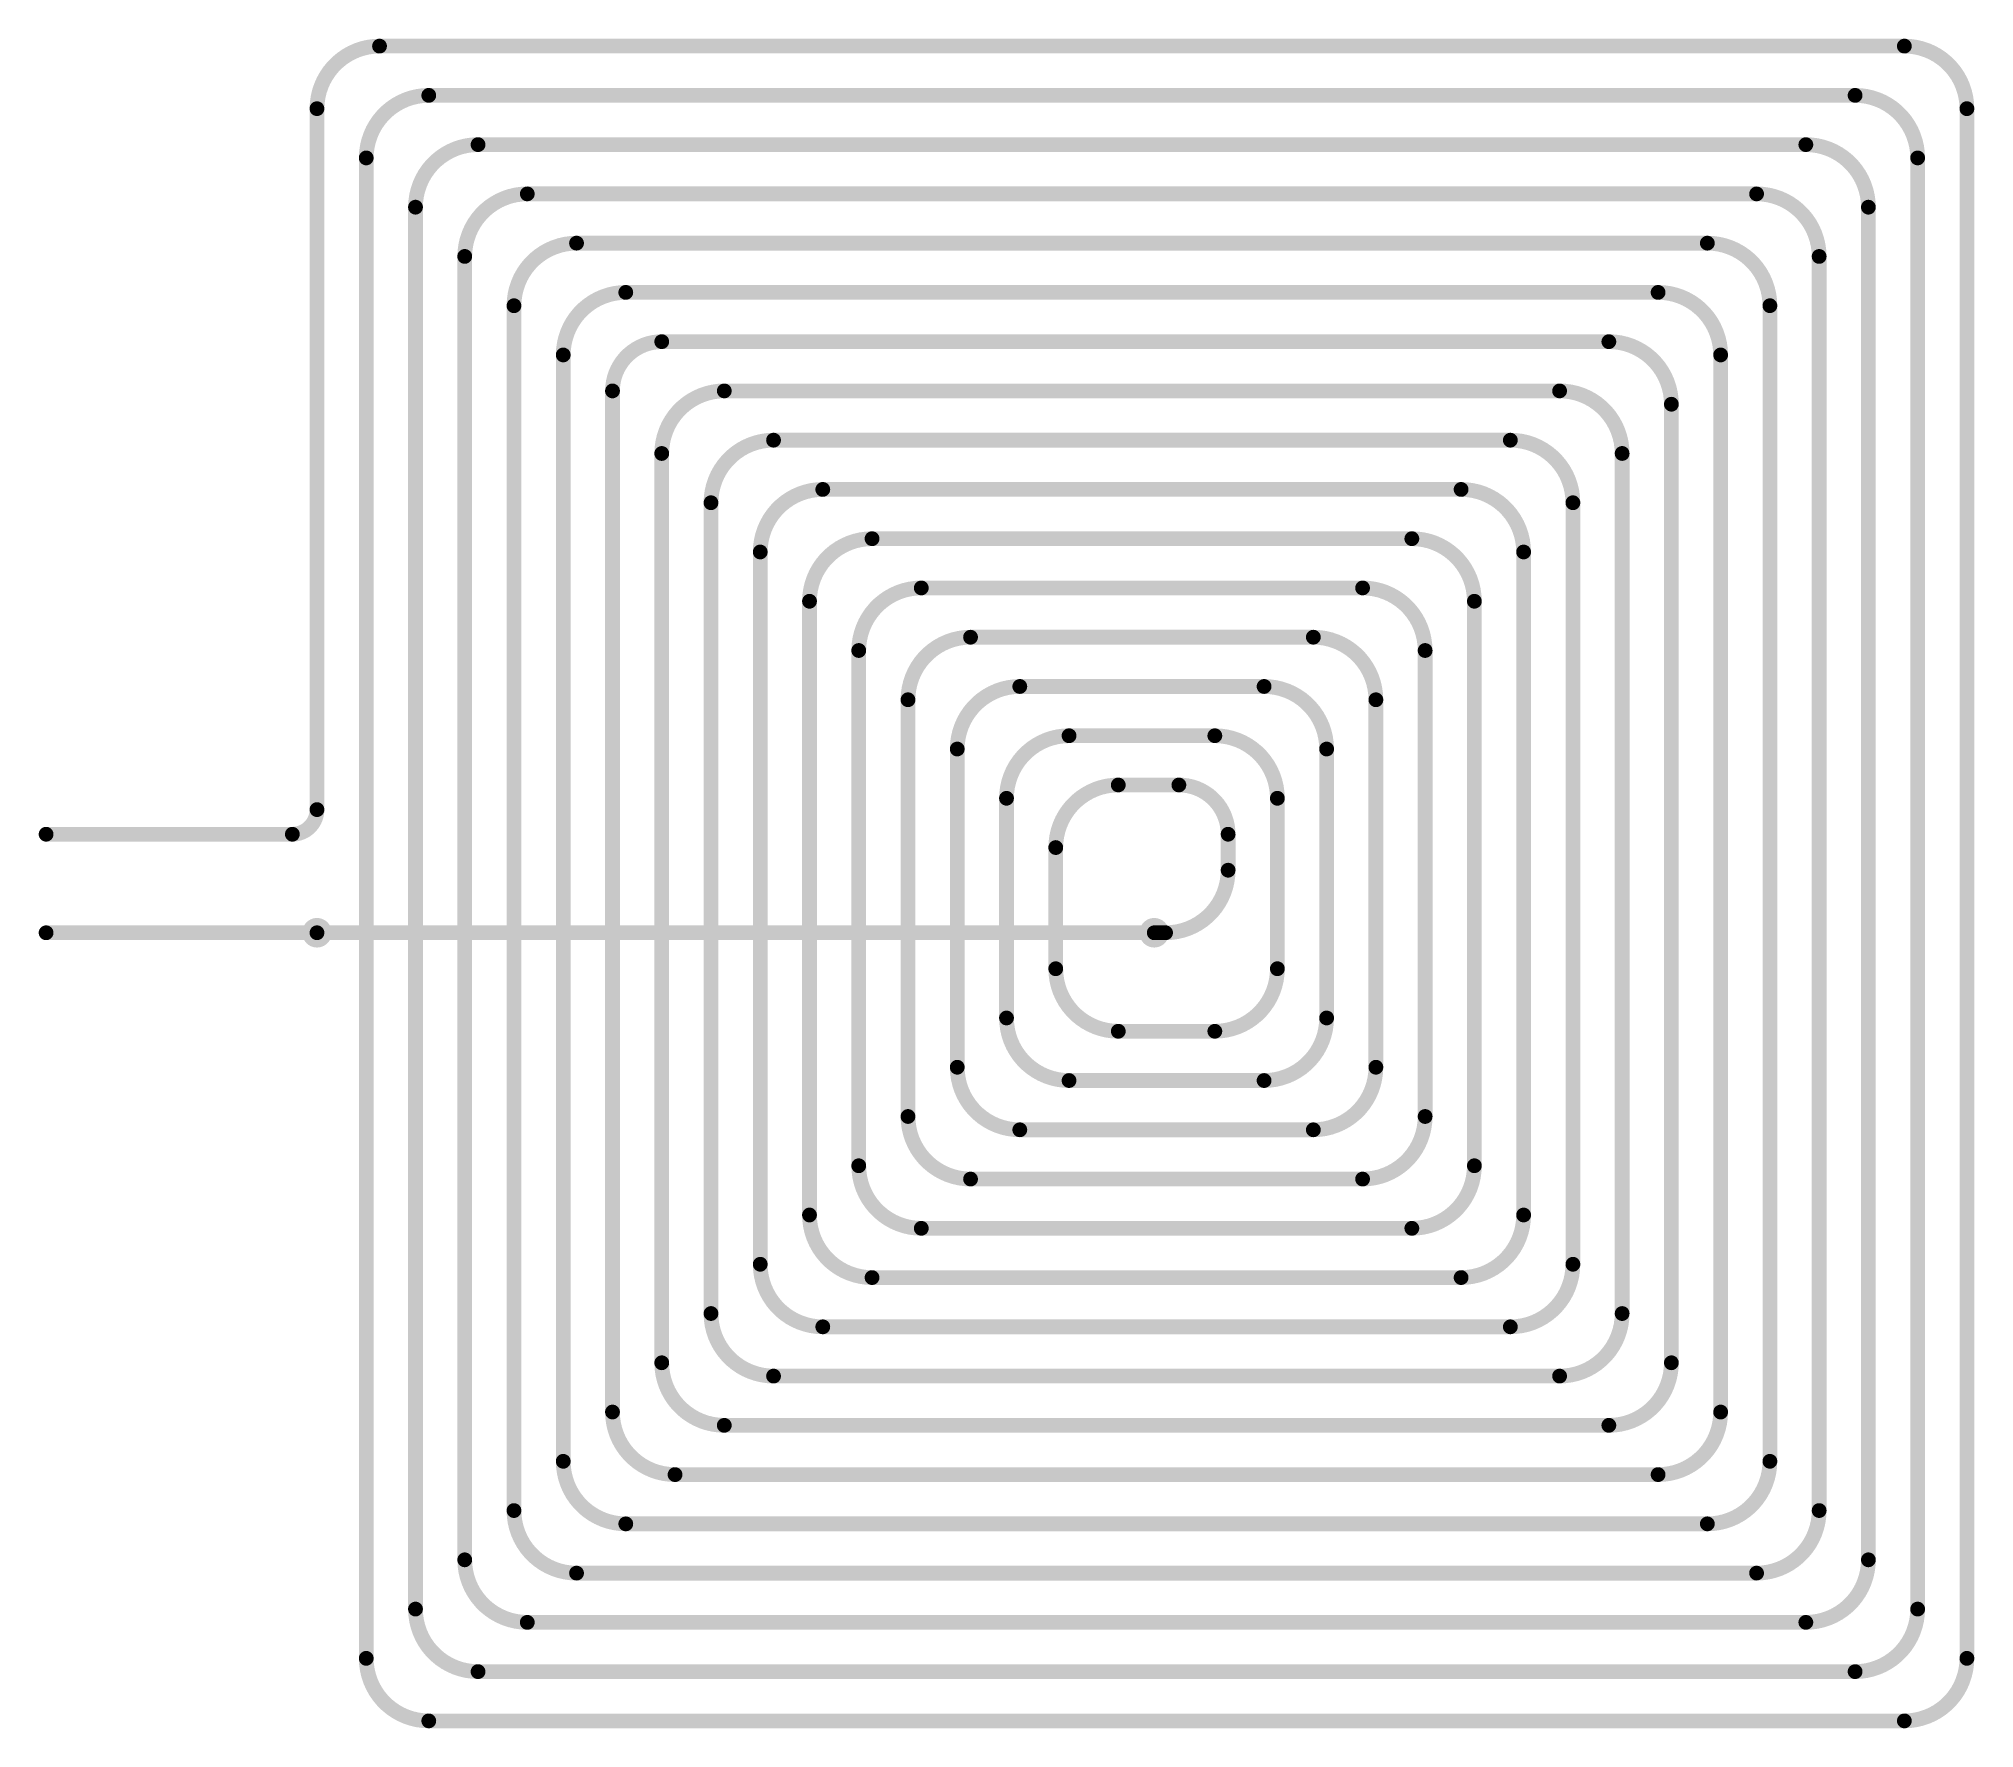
# Model space of a CAD drawing. Header units: inches. Extents: x 68.5 to 107.8, y 50.1 to 84.4.
import ezdxf

# ---------------------------------------------------------------- set-up
doc = ezdxf.new("R2010")
doc.units = ezdxf.units.IN
doc.layers.add('Bottom Layer', color=5, linetype='Continuous')
doc.layers.add('Top Layer', color=1, linetype='Continuous')

msp = doc.modelspace()

# ---------------------------------------------------------------- linework, layer by layer
at = {"layer": 'Bottom Layer', "const_width": 0.15}
for points in [[(73.915, 66.272, 1), (74.365, 66.272, 1)], [(74.065, 66.272, 1), (74.215, 66.272, 1)], [(90.915, 66.272, 1), (91.365, 66.272, 1)], [(91.065, 66.272, 1), (91.215, 66.272, 1)]]:
    msp.add_lwpolyline(points, format="xyb", close=True, dxfattribs=at)
at = {"layer": 'Bottom Layer', "const_width": 0.3}
msp.add_lwpolyline([(74.14, 66.272), (91.14, 66.272)], dxfattribs=at)
at = {"layer": 'Top Layer', "const_width": 0.3}
for points in [[(74.14, 83.002, -0.414214), (75.41, 84.272)], [(106.37, 84.272, -0.414214), (107.64, 83.002)], [(75.14, 82.002, -0.414214), (76.41, 83.272)], [(105.37, 83.272, -0.414214), (106.64, 82.002)], [(76.14, 81.002, -0.414214), (77.41, 82.272)], [(104.37, 82.272, -0.414214), (105.64, 81.002)], [(77.14, 80.002, -0.414214), (78.41, 81.272)], [(103.37, 81.272, -0.414214), (104.64, 80.002)], [(78.14, 79.002, -0.414214), (79.41, 80.272)], [(102.37, 80.272, -0.414214), (103.64, 79.002)], [(79.14, 78.002, -0.414214), (80.41, 79.272)], [(101.37, 79.272, -0.414214), (102.64, 78.002)], [(80.14, 77.272, -0.414214), (81.14, 78.272)], [(100.37, 78.272, -0.414214), (101.64, 77.002)], [(81.14, 76.002, -0.414214), (82.41, 77.272)], [(99.37, 77.272, -0.414214), (100.64, 76.002)], [(82.14, 75.002, -0.414214), (83.41, 76.272)], [(98.37, 76.272, -0.414214), (99.64, 75.002)], [(83.14, 74.002, -0.414214), (84.41, 75.272)], [(97.37, 75.272, -0.414214), (98.64, 74.002)], [(84.14, 73.002, -0.414214), (85.41, 74.272)], [(96.37, 74.272, -0.414214), (97.64, 73.002)], [(85.14, 72.002, -0.414214), (86.41, 73.272)], [(95.37, 73.272, -0.414214), (96.64, 72.002)], [(86.14, 71.002, -0.414214), (87.41, 72.272)], [(94.37, 72.272, -0.414214), (95.64, 71.002)], [(87.14, 70.002, -0.414214), (88.41, 71.272)], [(93.37, 71.272, -0.414214), (94.64, 70.002)], [(88.14, 69.002, -0.414214), (89.41, 70.272)], [(92.37, 70.272, -0.414214), (93.64, 69.002)], [(89.14, 68.002, -0.414214), (90.41, 69.272)], [(91.64, 69.272, -0.414214), (92.64, 68.272)], [(74.14, 68.772, -0.414214), (73.64, 68.272)], [(92.64, 67.542, -0.414214), (91.37, 66.272)], [(90.41, 64.272, -0.414214), (89.14, 65.542)], [(93.64, 65.542, -0.414214), (92.37, 64.272)], [(89.41, 63.272, -0.414214), (88.14, 64.542)], [(94.64, 64.542, -0.414214), (93.37, 63.272)], [(88.41, 62.272, -0.414214), (87.14, 63.542)], [(95.64, 63.542, -0.414214), (94.37, 62.272)], [(87.41, 61.272, -0.414214), (86.14, 62.542)], [(96.64, 62.542, -0.414214), (95.37, 61.272)], [(86.41, 60.272, -0.414214), (85.14, 61.542)], [(97.64, 61.542, -0.414214), (96.37, 60.272)], [(85.41, 59.272, -0.414214), (84.14, 60.542)], [(98.64, 60.542, -0.414214), (97.37, 59.272)], [(84.41, 58.272, -0.414214), (83.14, 59.542)], [(99.64, 59.542, -0.414214), (98.37, 58.272)], [(83.41, 57.272, -0.414214), (82.14, 58.542)], [(100.64, 58.542, -0.414214), (99.37, 57.272)], [(82.41, 56.272, -0.414214), (81.14, 57.542)], [(101.64, 57.542, -0.414214), (100.37, 56.272)], [(81.41, 55.272, -0.414214), (80.14, 56.542)], [(102.64, 56.542, -0.414214), (101.37, 55.272)], [(80.41, 54.272, -0.414214), (79.14, 55.542)], [(103.64, 55.542, -0.414214), (102.37, 54.272)], [(79.41, 53.272, -0.414214), (78.14, 54.542)], [(104.64, 54.542, -0.414214), (103.37, 53.272)], [(78.41, 52.272, -0.414214), (77.14, 53.542)], [(105.64, 53.542, -0.414214), (104.37, 52.272)], [(77.41, 51.272, -0.414214), (76.14, 52.542)], [(106.64, 52.542, -0.414214), (105.37, 51.272)], [(76.41, 50.272, -0.414214), (75.14, 51.542)], [(107.64, 51.542, -0.414214), (106.37, 50.272)]]:
    msp.add_lwpolyline(points, format="xyb", dxfattribs=at)
for points in [[(75.41, 84.272), (106.37, 84.272)], [(76.41, 83.272), (105.37, 83.272)], [(74.14, 68.772), (74.14, 83.002)], [(107.64, 51.542), (107.64, 83.002)], [(75.14, 51.542), (75.14, 82.002)], [(77.41, 82.272), (104.37, 82.272)], [(106.64, 52.542), (106.64, 82.002)], [(78.41, 81.272), (103.37, 81.272)], [(76.14, 52.542), (76.14, 81.002)], [(105.64, 53.542), (105.64, 81.002)], [(79.41, 80.272), (102.37, 80.272)], [(77.14, 53.542), (77.14, 80.002)], [(104.64, 54.542), (104.64, 80.002)], [(80.41, 79.272), (101.37, 79.272)], [(78.14, 54.542), (78.14, 79.002)], [(103.64, 55.542), (103.64, 79.002)], [(81.14, 78.272), (100.37, 78.272)], [(79.14, 55.542), (79.14, 78.002)], [(102.64, 56.542), (102.64, 78.002)], [(80.14, 56.542), (80.14, 77.272)], [(82.41, 77.272), (99.37, 77.272)], [(101.64, 57.542), (101.64, 77.002)], [(83.41, 76.272), (98.37, 76.272)], [(81.14, 57.542), (81.14, 76.002)], [(100.64, 58.542), (100.64, 76.002)], [(82.14, 58.542), (82.14, 75.002)], [(84.41, 75.272), (97.37, 75.272)], [(99.64, 59.542), (99.64, 75.002)], [(85.41, 74.272), (96.37, 74.272)], [(83.14, 59.542), (83.14, 74.002)], [(98.64, 60.542), (98.64, 74.002)], [(84.14, 60.542), (84.14, 73.002)], [(86.41, 73.272), (95.37, 73.272)], [(97.64, 61.542), (97.64, 73.002)], [(87.41, 72.272), (94.37, 72.272)], [(85.14, 61.542), (85.14, 72.002)], [(96.64, 62.542), (96.64, 72.002)], [(86.14, 62.542), (86.14, 71.002)], [(88.41, 71.272), (93.37, 71.272)], [(95.64, 63.542), (95.64, 71.002)], [(89.41, 70.272), (92.37, 70.272)], [(87.14, 63.542), (87.14, 70.002)], [(94.64, 64.542), (94.64, 70.002)], [(90.41, 69.272), (91.64, 69.272)], [(88.14, 64.542), (88.14, 69.002)], [(93.64, 65.542), (93.64, 69.002)], [(68.64, 68.272), (73.64, 68.272)], [(92.64, 67.542), (92.64, 68.272)], [(89.14, 65.542), (89.14, 68.002)], [(68.64, 66.272), (74.14, 66.272)], [(91.14, 66.272), (91.37, 66.272)], [(90.41, 64.272), (92.37, 64.272)], [(89.41, 63.272), (93.37, 63.272)], [(88.41, 62.272), (94.37, 62.272)], [(87.41, 61.272), (95.37, 61.272)], [(86.41, 60.272), (96.37, 60.272)], [(85.41, 59.272), (97.37, 59.272)], [(84.41, 58.272), (98.37, 58.272)], [(83.41, 57.272), (99.37, 57.272)], [(82.41, 56.272), (100.37, 56.272)], [(81.41, 55.272), (101.37, 55.272)], [(80.41, 54.272), (102.37, 54.272)], [(79.41, 53.272), (103.37, 53.272)], [(78.41, 52.272), (104.37, 52.272)], [(77.41, 51.272), (105.37, 51.272)], [(76.41, 50.272), (106.37, 50.272)]]:
    msp.add_lwpolyline(points, dxfattribs=at)
at = {"layer": 'Top Layer', "const_width": 0.15}
for points in [[(75.335, 84.272, 1), (75.485, 84.272, 1)], [(75.335, 84.272, 1), (75.485, 84.272, 1)], [(106.295, 84.272, 1), (106.445, 84.272, 1)], [(106.295, 84.272, 1), (106.445, 84.272, 1)], [(76.335, 83.272, 1), (76.485, 83.272, 1)], [(76.335, 83.272, 1), (76.485, 83.272, 1)], [(105.295, 83.272, 1), (105.445, 83.272, 1)], [(105.295, 83.272, 1), (105.445, 83.272, 1)], [(74.065, 83.002, 1), (74.215, 83.002, 1)], [(74.065, 83.002, 1), (74.215, 83.002, 1)], [(107.565, 83.002, 1), (107.715, 83.002, 1)], [(107.565, 83.002, 1), (107.715, 83.002, 1)], [(75.065, 82.002, 1), (75.215, 82.002, 1)], [(75.065, 82.002, 1), (75.215, 82.002, 1)], [(77.335, 82.272, 1), (77.485, 82.272, 1)], [(77.335, 82.272, 1), (77.485, 82.272, 1)], [(104.295, 82.272, 1), (104.445, 82.272, 1)], [(104.295, 82.272, 1), (104.445, 82.272, 1)], [(106.565, 82.002, 1), (106.715, 82.002, 1)], [(106.565, 82.002, 1), (106.715, 82.002, 1)], [(78.335, 81.272, 1), (78.485, 81.272, 1)], [(78.335, 81.272, 1), (78.485, 81.272, 1)], [(103.295, 81.272, 1), (103.445, 81.272, 1)], [(103.295, 81.272, 1), (103.445, 81.272, 1)], [(76.065, 81.002, 1), (76.215, 81.002, 1)], [(76.065, 81.002, 1), (76.215, 81.002, 1)], [(105.565, 81.002, 1), (105.715, 81.002, 1)], [(105.565, 81.002, 1), (105.715, 81.002, 1)], [(79.335, 80.272, 1), (79.485, 80.272, 1)], [(79.335, 80.272, 1), (79.485, 80.272, 1)], [(102.295, 80.272, 1), (102.445, 80.272, 1)], [(102.295, 80.272, 1), (102.445, 80.272, 1)], [(77.065, 80.002, 1), (77.215, 80.002, 1)], [(77.065, 80.002, 1), (77.215, 80.002, 1)], [(104.565, 80.002, 1), (104.715, 80.002, 1)], [(104.565, 80.002, 1), (104.715, 80.002, 1)], [(80.335, 79.272, 1), (80.485, 79.272, 1)], [(80.335, 79.272, 1), (80.485, 79.272, 1)], [(101.295, 79.272, 1), (101.445, 79.272, 1)], [(101.295, 79.272, 1), (101.445, 79.272, 1)], [(78.065, 79.002, 1), (78.215, 79.002, 1)], [(78.065, 79.002, 1), (78.215, 79.002, 1)], [(103.565, 79.002, 1), (103.715, 79.002, 1)], [(103.565, 79.002, 1), (103.715, 79.002, 1)], [(81.065, 78.272, 1), (81.215, 78.272, 1)], [(81.065, 78.272, 1), (81.215, 78.272, 1)], [(100.295, 78.272, 1), (100.445, 78.272, 1)], [(100.295, 78.272, 1), (100.445, 78.272, 1)], [(79.065, 78.002, 1), (79.215, 78.002, 1)], [(79.065, 78.002, 1), (79.215, 78.002, 1)], [(102.565, 78.002, 1), (102.715, 78.002, 1)], [(102.565, 78.002, 1), (102.715, 78.002, 1)], [(80.065, 77.272, 1), (80.215, 77.272, 1)], [(80.065, 77.272, 1), (80.215, 77.272, 1)], [(82.335, 77.272, 1), (82.485, 77.272, 1)], [(82.335, 77.272, 1), (82.485, 77.272, 1)], [(99.295, 77.272, 1), (99.445, 77.272, 1)], [(99.295, 77.272, 1), (99.445, 77.272, 1)], [(101.565, 77.002, 1), (101.715, 77.002, 1)], [(101.565, 77.002, 1), (101.715, 77.002, 1)], [(83.335, 76.272, 1), (83.485, 76.272, 1)], [(83.335, 76.272, 1), (83.485, 76.272, 1)], [(98.295, 76.272, 1), (98.445, 76.272, 1)], [(98.295, 76.272, 1), (98.445, 76.272, 1)], [(81.065, 76.002, 1), (81.215, 76.002, 1)], [(81.065, 76.002, 1), (81.215, 76.002, 1)], [(100.565, 76.002, 1), (100.715, 76.002, 1)], [(100.565, 76.002, 1), (100.715, 76.002, 1)], [(82.065, 75.002, 1), (82.215, 75.002, 1)], [(82.065, 75.002, 1), (82.215, 75.002, 1)], [(84.335, 75.272, 1), (84.485, 75.272, 1)], [(84.335, 75.272, 1), (84.485, 75.272, 1)], [(97.295, 75.272, 1), (97.445, 75.272, 1)], [(97.295, 75.272, 1), (97.445, 75.272, 1)], [(99.565, 75.002, 1), (99.715, 75.002, 1)], [(99.565, 75.002, 1), (99.715, 75.002, 1)], [(85.335, 74.272, 1), (85.485, 74.272, 1)], [(85.335, 74.272, 1), (85.485, 74.272, 1)], [(96.295, 74.272, 1), (96.445, 74.272, 1)], [(96.295, 74.272, 1), (96.445, 74.272, 1)], [(83.065, 74.002, 1), (83.215, 74.002, 1)], [(83.065, 74.002, 1), (83.215, 74.002, 1)], [(98.565, 74.002, 1), (98.715, 74.002, 1)], [(98.565, 74.002, 1), (98.715, 74.002, 1)], [(84.065, 73.002, 1), (84.215, 73.002, 1)], [(84.065, 73.002, 1), (84.215, 73.002, 1)], [(86.335, 73.272, 1), (86.485, 73.272, 1)], [(86.335, 73.272, 1), (86.485, 73.272, 1)], [(95.295, 73.272, 1), (95.445, 73.272, 1)], [(95.295, 73.272, 1), (95.445, 73.272, 1)], [(97.565, 73.002, 1), (97.715, 73.002, 1)], [(97.565, 73.002, 1), (97.715, 73.002, 1)], [(87.335, 72.272, 1), (87.485, 72.272, 1)], [(87.335, 72.272, 1), (87.485, 72.272, 1)], [(94.295, 72.272, 1), (94.445, 72.272, 1)], [(94.295, 72.272, 1), (94.445, 72.272, 1)], [(85.065, 72.002, 1), (85.215, 72.002, 1)], [(85.065, 72.002, 1), (85.215, 72.002, 1)], [(96.565, 72.002, 1), (96.715, 72.002, 1)], [(96.565, 72.002, 1), (96.715, 72.002, 1)], [(86.065, 71.002, 1), (86.215, 71.002, 1)], [(86.065, 71.002, 1), (86.215, 71.002, 1)], [(88.335, 71.272, 1), (88.485, 71.272, 1)], [(88.335, 71.272, 1), (88.485, 71.272, 1)], [(93.295, 71.272, 1), (93.445, 71.272, 1)], [(93.295, 71.272, 1), (93.445, 71.272, 1)], [(95.565, 71.002, 1), (95.715, 71.002, 1)], [(95.565, 71.002, 1), (95.715, 71.002, 1)], [(89.335, 70.272, 1), (89.485, 70.272, 1)], [(89.335, 70.272, 1), (89.485, 70.272, 1)], [(92.295, 70.272, 1), (92.445, 70.272, 1)], [(92.295, 70.272, 1), (92.445, 70.272, 1)], [(87.065, 70.002, 1), (87.215, 70.002, 1)], [(87.065, 70.002, 1), (87.215, 70.002, 1)], [(94.565, 70.002, 1), (94.715, 70.002, 1)], [(94.565, 70.002, 1), (94.715, 70.002, 1)], [(90.335, 69.272, 1), (90.485, 69.272, 1)], [(90.335, 69.272, 1), (90.485, 69.272, 1)], [(91.565, 69.272, 1), (91.715, 69.272, 1)], [(91.565, 69.272, 1), (91.715, 69.272, 1)], [(74.065, 68.772, 1), (74.215, 68.772, 1)], [(74.065, 68.772, 1), (74.215, 68.772, 1)], [(88.065, 69.002, 1), (88.215, 69.002, 1)], [(88.065, 69.002, 1), (88.215, 69.002, 1)], [(93.565, 69.002, 1), (93.715, 69.002, 1)], [(93.565, 69.002, 1), (93.715, 69.002, 1)], [(68.565, 68.272, 1), (68.715, 68.272, 1)], [(73.565, 68.272, 1), (73.715, 68.272, 1)], [(73.565, 68.272, 1), (73.715, 68.272, 1)], [(92.565, 68.272, 1), (92.715, 68.272, 1)], [(92.565, 68.272, 1), (92.715, 68.272, 1)], [(89.065, 68.002, 1), (89.215, 68.002, 1)], [(89.065, 68.002, 1), (89.215, 68.002, 1)], [(92.565, 67.542, 1), (92.715, 67.542, 1)], [(92.565, 67.542, 1), (92.715, 67.542, 1)], [(68.565, 66.272, 1), (68.715, 66.272, 1)], [(73.915, 66.272, 1), (74.365, 66.272, 1)], [(74.065, 66.272, 1), (74.215, 66.272, 1)], [(90.915, 66.272, 1), (91.365, 66.272, 1)], [(91.065, 66.272, 1), (91.215, 66.272, 1)], [(91.295, 66.272, 1), (91.445, 66.272, 1)], [(91.295, 66.272, 1), (91.445, 66.272, 1)], [(89.065, 65.542, 1), (89.215, 65.542, 1)], [(89.065, 65.542, 1), (89.215, 65.542, 1)], [(93.565, 65.542, 1), (93.715, 65.542, 1)], [(93.565, 65.542, 1), (93.715, 65.542, 1)], [(88.065, 64.542, 1), (88.215, 64.542, 1)], [(88.065, 64.542, 1), (88.215, 64.542, 1)], [(94.565, 64.542, 1), (94.715, 64.542, 1)], [(94.565, 64.542, 1), (94.715, 64.542, 1)], [(90.335, 64.272, 1), (90.485, 64.272, 1)], [(90.335, 64.272, 1), (90.485, 64.272, 1)], [(92.295, 64.272, 1), (92.445, 64.272, 1)], [(92.295, 64.272, 1), (92.445, 64.272, 1)], [(87.065, 63.542, 1), (87.215, 63.542, 1)], [(87.065, 63.542, 1), (87.215, 63.542, 1)], [(95.565, 63.542, 1), (95.715, 63.542, 1)], [(95.565, 63.542, 1), (95.715, 63.542, 1)], [(89.335, 63.272, 1), (89.485, 63.272, 1)], [(89.335, 63.272, 1), (89.485, 63.272, 1)], [(93.295, 63.272, 1), (93.445, 63.272, 1)], [(93.295, 63.272, 1), (93.445, 63.272, 1)], [(86.065, 62.542, 1), (86.215, 62.542, 1)], [(86.065, 62.542, 1), (86.215, 62.542, 1)], [(96.565, 62.542, 1), (96.715, 62.542, 1)], [(96.565, 62.542, 1), (96.715, 62.542, 1)], [(88.335, 62.272, 1), (88.485, 62.272, 1)], [(88.335, 62.272, 1), (88.485, 62.272, 1)], [(94.295, 62.272, 1), (94.445, 62.272, 1)], [(94.295, 62.272, 1), (94.445, 62.272, 1)], [(85.065, 61.542, 1), (85.215, 61.542, 1)], [(85.065, 61.542, 1), (85.215, 61.542, 1)], [(87.335, 61.272, 1), (87.485, 61.272, 1)], [(87.335, 61.272, 1), (87.485, 61.272, 1)], [(95.295, 61.272, 1), (95.445, 61.272, 1)], [(95.295, 61.272, 1), (95.445, 61.272, 1)], [(97.565, 61.542, 1), (97.715, 61.542, 1)], [(97.565, 61.542, 1), (97.715, 61.542, 1)], [(84.065, 60.542, 1), (84.215, 60.542, 1)], [(84.065, 60.542, 1), (84.215, 60.542, 1)], [(98.565, 60.542, 1), (98.715, 60.542, 1)], [(98.565, 60.542, 1), (98.715, 60.542, 1)], [(86.335, 60.272, 1), (86.485, 60.272, 1)], [(86.335, 60.272, 1), (86.485, 60.272, 1)], [(96.295, 60.272, 1), (96.445, 60.272, 1)], [(96.295, 60.272, 1), (96.445, 60.272, 1)], [(83.065, 59.542, 1), (83.215, 59.542, 1)], [(83.065, 59.542, 1), (83.215, 59.542, 1)], [(85.335, 59.272, 1), (85.485, 59.272, 1)], [(85.335, 59.272, 1), (85.485, 59.272, 1)], [(97.295, 59.272, 1), (97.445, 59.272, 1)], [(97.295, 59.272, 1), (97.445, 59.272, 1)], [(99.565, 59.542, 1), (99.715, 59.542, 1)], [(99.565, 59.542, 1), (99.715, 59.542, 1)], [(82.065, 58.542, 1), (82.215, 58.542, 1)], [(82.065, 58.542, 1), (82.215, 58.542, 1)], [(100.565, 58.542, 1), (100.715, 58.542, 1)], [(100.565, 58.542, 1), (100.715, 58.542, 1)], [(84.335, 58.272, 1), (84.485, 58.272, 1)], [(84.335, 58.272, 1), (84.485, 58.272, 1)], [(98.295, 58.272, 1), (98.445, 58.272, 1)], [(98.295, 58.272, 1), (98.445, 58.272, 1)], [(81.065, 57.542, 1), (81.215, 57.542, 1)], [(81.065, 57.542, 1), (81.215, 57.542, 1)], [(83.335, 57.272, 1), (83.485, 57.272, 1)], [(83.335, 57.272, 1), (83.485, 57.272, 1)], [(99.295, 57.272, 1), (99.445, 57.272, 1)], [(99.295, 57.272, 1), (99.445, 57.272, 1)], [(101.565, 57.542, 1), (101.715, 57.542, 1)], [(101.565, 57.542, 1), (101.715, 57.542, 1)], [(80.065, 56.542, 1), (80.215, 56.542, 1)], [(80.065, 56.542, 1), (80.215, 56.542, 1)], [(102.565, 56.542, 1), (102.715, 56.542, 1)], [(102.565, 56.542, 1), (102.715, 56.542, 1)], [(82.335, 56.272, 1), (82.485, 56.272, 1)], [(82.335, 56.272, 1), (82.485, 56.272, 1)], [(100.295, 56.272, 1), (100.445, 56.272, 1)], [(100.295, 56.272, 1), (100.445, 56.272, 1)], [(79.065, 55.542, 1), (79.215, 55.542, 1)], [(79.065, 55.542, 1), (79.215, 55.542, 1)], [(81.335, 55.272, 1), (81.485, 55.272, 1)], [(81.335, 55.272, 1), (81.485, 55.272, 1)], [(101.295, 55.272, 1), (101.445, 55.272, 1)], [(101.295, 55.272, 1), (101.445, 55.272, 1)], [(103.565, 55.542, 1), (103.715, 55.542, 1)], [(103.565, 55.542, 1), (103.715, 55.542, 1)], [(78.065, 54.542, 1), (78.215, 54.542, 1)], [(78.065, 54.542, 1), (78.215, 54.542, 1)], [(104.565, 54.542, 1), (104.715, 54.542, 1)], [(104.565, 54.542, 1), (104.715, 54.542, 1)], [(80.335, 54.272, 1), (80.485, 54.272, 1)], [(80.335, 54.272, 1), (80.485, 54.272, 1)], [(102.295, 54.272, 1), (102.445, 54.272, 1)], [(102.295, 54.272, 1), (102.445, 54.272, 1)], [(77.065, 53.542, 1), (77.215, 53.542, 1)], [(77.065, 53.542, 1), (77.215, 53.542, 1)], [(105.565, 53.542, 1), (105.715, 53.542, 1)], [(105.565, 53.542, 1), (105.715, 53.542, 1)], [(79.335, 53.272, 1), (79.485, 53.272, 1)], [(79.335, 53.272, 1), (79.485, 53.272, 1)], [(103.295, 53.272, 1), (103.445, 53.272, 1)], [(103.295, 53.272, 1), (103.445, 53.272, 1)], [(76.065, 52.542, 1), (76.215, 52.542, 1)], [(76.065, 52.542, 1), (76.215, 52.542, 1)], [(106.565, 52.542, 1), (106.715, 52.542, 1)], [(106.565, 52.542, 1), (106.715, 52.542, 1)], [(78.335, 52.272, 1), (78.485, 52.272, 1)], [(78.335, 52.272, 1), (78.485, 52.272, 1)], [(104.295, 52.272, 1), (104.445, 52.272, 1)], [(104.295, 52.272, 1), (104.445, 52.272, 1)], [(75.065, 51.542, 1), (75.215, 51.542, 1)], [(75.065, 51.542, 1), (75.215, 51.542, 1)], [(107.565, 51.542, 1), (107.715, 51.542, 1)], [(107.565, 51.542, 1), (107.715, 51.542, 1)], [(77.335, 51.272, 1), (77.485, 51.272, 1)], [(77.335, 51.272, 1), (77.485, 51.272, 1)], [(105.295, 51.272, 1), (105.445, 51.272, 1)], [(105.295, 51.272, 1), (105.445, 51.272, 1)], [(76.335, 50.272, 1), (76.485, 50.272, 1)], [(76.335, 50.272, 1), (76.485, 50.272, 1)], [(106.295, 50.272, 1), (106.445, 50.272, 1)], [(106.295, 50.272, 1), (106.445, 50.272, 1)]]:
    msp.add_lwpolyline(points, format="xyb", close=True, dxfattribs=at)

doc.saveas('drawing.dxf')
